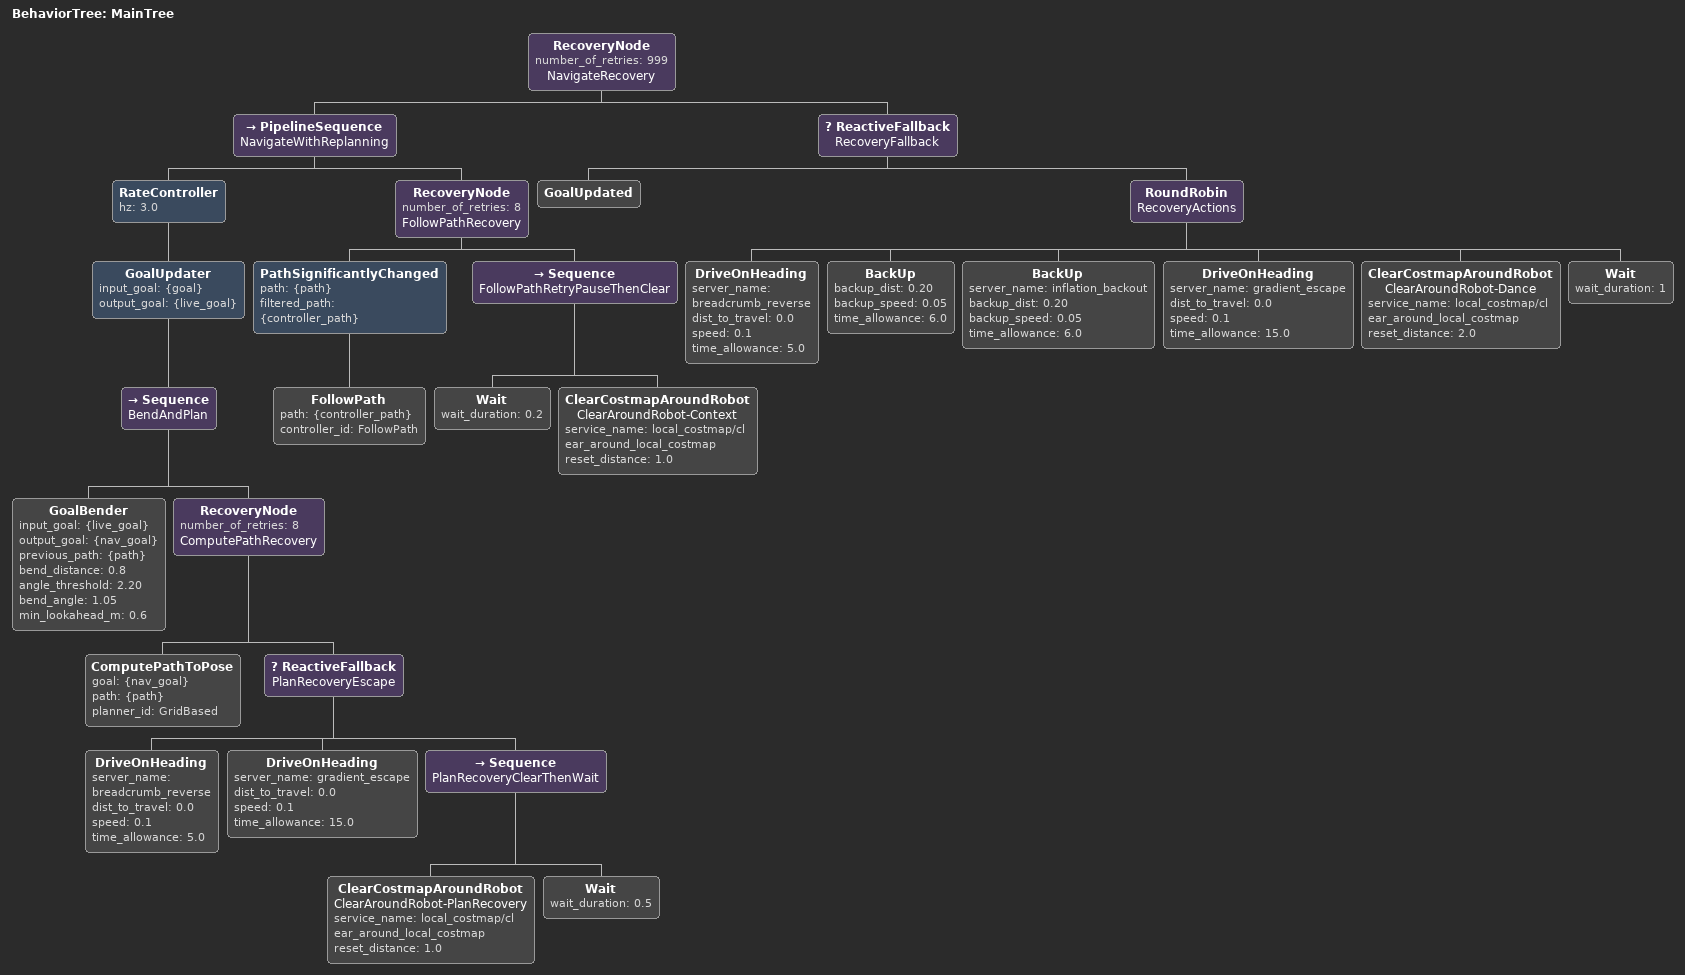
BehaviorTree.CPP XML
<root main_tree_to_execute="MainTree">
  <BehaviorTree ID="MainTree">
    <RecoveryNode number_of_retries="999" name="NavigateRecovery">
      <PipelineSequence name="NavigateWithReplanning">
        <RateController hz="3.0">
          <GoalUpdater input_goal="{goal}" output_goal="{live_goal}">
            <Sequence name="BendAndPlan">
              <!-- Bend goal if it's behind the robot -->
              <!-- previous_path feeds prior tick's {path} so the bend fires when the path U-turns. -->
              <GoalBender input_goal="{live_goal}" output_goal="{nav_goal}"
                previous_path="{path}"
                bend_distance="0.8" angle_threshold="2.20" bend_angle="1.05"
                min_lookahead_m="0.6"/>
              <RecoveryNode number_of_retries="8" name="ComputePathRecovery">
                <ComputePathToPose goal="{nav_goal}" path="{path}" planner_id="GridBased"/>
                <ReactiveFallback name="PlanRecoveryEscape">
                  <!-- 1. If breadcrumbs exist, retrace them. Returns
                          FAILED immediately when the buffer is empty so
                          the fallback advances on the same tick. -->
                  <DriveOnHeading server_name="breadcrumb_reverse"
                    dist_to_travel="0.0" speed="0.1" time_allowance="5.0"/>
                  <DriveOnHeading server_name="gradient_escape"
                    dist_to_travel="0.0" speed="0.1" time_allowance="15.0"/>
                  <Sequence name="PlanRecoveryClearThenWait">
                    <ClearCostmapAroundRobot name="ClearAroundRobot-PlanRecovery"
                      service_name="local_costmap/clear_around_local_costmap"
                      reset_distance="1.0"/>
                    <Wait wait_duration="0.5"/>
                  </Sequence>
                </ReactiveFallback>
              </RecoveryNode>
            </Sequence>
          </GoalUpdater>
        </RateController>
        <RecoveryNode number_of_retries="8" name="FollowPathRecovery">
          <PathSignificantlyChanged path="{path}" filtered_path="{controller_path}">
            <FollowPath path="{controller_path}" controller_id="FollowPath"/>
          </PathSignificantlyChanged>
          <Sequence name="FollowPathRetryPauseThenClear">
            <Wait wait_duration="0.2"/>
            <ClearCostmapAroundRobot name="ClearAroundRobot-Context"
              service_name="local_costmap/clear_around_local_costmap"
              reset_distance="1.0"/>
          </Sequence>
        </RecoveryNode>
      </PipelineSequence>
      <ReactiveFallback name="RecoveryFallback">
        <GoalUpdated/>
        <RoundRobin name="RecoveryActions">
          <DriveOnHeading server_name="breadcrumb_reverse"
            dist_to_travel="0.0" speed="0.1" time_allowance="5.0"/>
          <BackUp backup_dist="0.20" backup_speed="0.05" time_allowance="6.0"/>
          <BackUp server_name="inflation_backout"
            backup_dist="0.20" backup_speed="0.05" time_allowance="6.0"/>
          <DriveOnHeading server_name="gradient_escape"
            dist_to_travel="0.0" speed="0.1" time_allowance="15.0"/>
          <ClearCostmapAroundRobot name="ClearAroundRobot-Dance"
            service_name="local_costmap/clear_around_local_costmap"
            reset_distance="2.0"/>
          <Wait wait_duration="1"/>
        </RoundRobin>
      </ReactiveFallback>
    </RecoveryNode>
  </BehaviorTree>
</root>
